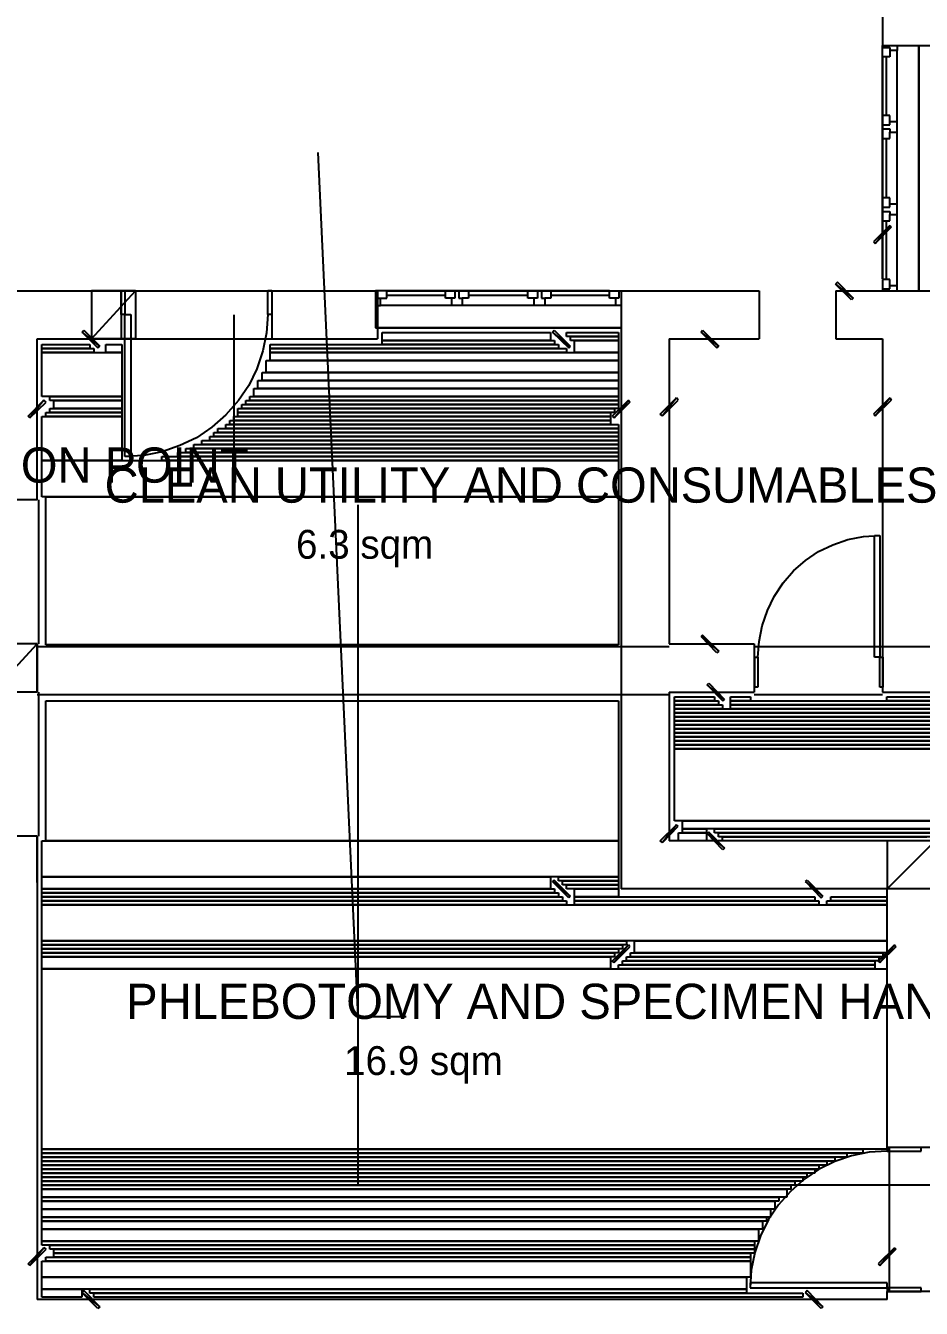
# Model space of a CAD drawing. Header units: millimetres. Extents: x -1419 to 55175, y -17366 to 3110.
# Drawn here: x 3700 to 9290, y -9145 to -1133 of the extents above; entities that cross this region are included whole.
import ezdxf

# ---------------------------------------------------------------- set-up
doc = ezdxf.new("R2010")
doc.units = ezdxf.units.MM
for name, color, linetype in [('COLUMN', 7, 'CONTINUOUS'), ('DOOR-EXISTING', 8, 'CONTINUOUS'), ('DOOR-NEW', 1, 'CONTINUOUS'), ('FLOW-SPECIMEN', 3, 'CONTINUOUS'), ('FLOW-STAFF', 30, 'CONTINUOUS'), ('OPENING-CASED', 4, 'CONTINUOUS'), ('ROOM-AREA', 8, 'CONTINUOUS'), ('ROOM-TEXT', 7, 'CONTINUOUS'), ('WALL-EXISTING', 7, 'CONTINUOUS'), ('ZONE-BOH', 9, 'CONTINUOUS'), ('ZONE-COMMON', 8, 'CONTINUOUS'), ('ZONE-DIAGNOSTICS', 3, 'CONTINUOUS')]:
    doc.layers.add(name, color=color, linetype=linetype)

msp = doc.modelspace()

# ---------------------------------------------------------------- linework, layer by layer
at = {"layer": 'COLUMN'}
for p, q in [((9093, -2381.7), (8991.9, -2482.9)), ((9001.7, -2492.7), (9093, -2381.7)), ((9001.7, -2492.7), (9093, -2381.7)), ((9102.8, -2391.5), (9001.7, -2492.7)), ((9093, -2381.7), (9102.8, -2391.5)), ((8991.9, -2482.9), (9001.7, -2492.7)), ((4110.9, -2789.6), (4110.9, -3089.7)), ((4110.9, -3089.7), (4385, -2789.6)), ((4385, -2789.6), (4110.9, -2789.6)), ((4110.9, -3089.7), (4385, -2789.6)), ((4385, -2789.6), (4385, -3089.7)), ((8766.7, -2734.1), (8753.7, -2747.2)), ((8753.7, -2747.2), (8864.6, -2835.2)), ((8753.7, -2747.2), (8864.6, -2835.2)), ((8854.8, -2845), (8753.7, -2747.2)), ((8864.6, -2835.2), (8766.7, -2734.1)), ((8864.6, -2835.2), (8854.8, -2845)), ((4052.2, -3047.3), (4062, -3034.3)), ((4062, -3034.3), (4163.1, -3135.4)), ((6988.6, -3047.3), (6998.4, -3034.3)), ((6998.4, -3034.3), (7099.5, -3135.4)), ((7915.2, -3047.3), (7925, -3034.3)), ((7925, -3034.3), (8026.1, -3135.4)), ((4163.1, -3135.4), (4052.2, -3047.3)), ((4052.2, -3047.3), (4150.1, -3145.2)), ((4163.1, -3135.4), (4052.2, -3047.3)), ((4385, -3089.7), (4110.9, -3089.7)), ((7099.5, -3135.4), (6988.6, -3047.3)), ((6988.6, -3047.3), (7089.7, -3145.2)), ((7099.5, -3135.4), (6988.6, -3047.3)), ((8026.1, -3135.4), (7915.2, -3047.3)), ((7915.2, -3047.3), (8013.1, -3145.2)), ((8026.1, -3135.4), (7915.2, -3047.3)), ((4150.1, -3145.2), (4163.1, -3135.4)), ((7089.7, -3145.2), (7099.5, -3135.4)), ((8013.1, -3145.2), (8026.1, -3135.4)), ((3716.2, -3572.6), (3814, -3471.5)), ((3814, -3471.5), (3725.9, -3582.4)), ((3814, -3471.5), (3725.9, -3582.4)), ((3725.9, -3582.4), (3827.1, -3484.5)), ((3827.1, -3484.5), (3814, -3471.5)), ((7461.7, -3471.5), (7360.5, -3572.6)), ((7373.6, -3582.4), (7461.7, -3471.5)), ((7373.6, -3582.4), (7461.7, -3471.5)), ((7471.5, -3484.5), (7373.6, -3582.4)), ((7461.7, -3471.5), (7471.5, -3484.5)), ((7660.7, -3559.6), (7761.8, -3458.4)), ((7761.8, -3458.4), (7673.8, -3569.3)), ((7761.8, -3458.4), (7673.8, -3569.3)), ((7673.8, -3569.3), (7771.6, -3471.5)), ((7771.6, -3471.5), (7761.8, -3458.4)), ((9093, -3458.4), (8991.9, -3559.6)), ((9001.7, -3569.3), (9093, -3458.4)), ((9001.7, -3569.3), (9093, -3458.4)), ((9102.8, -3471.5), (9001.7, -3569.3)), ((9093, -3458.4), (9102.8, -3471.5)), ((3725.9, -3582.4), (3716.2, -3572.6)), ((7360.5, -3572.6), (7373.6, -3582.4)), ((7673.8, -3569.3), (7660.7, -3559.6)), ((8991.9, -3559.6), (9001.7, -3569.3)), ((7925, -4939.7), (7915.2, -4949.4)), ((7915.2, -4949.4), (8026.1, -5040.8)), ((7915.2, -4949.4), (8026.1, -5040.8)), ((8013.1, -5050.6), (7915.2, -4949.4)), ((8026.1, -5040.8), (7925, -4939.7)), ((3494.3, -5295.3), (3771.6, -4995.1)), ((3771.6, -4995.1), (3494.3, -4995.1)), ((3494.3, -5295.3), (3771.6, -4995.1)), ((3771.6, -4995.1), (3771.6, -5295.3)), ((8026.1, -5040.8), (8013.1, -5050.6)), ((7954.3, -5249.6), (7964.1, -5239.8)), ((8062, -5341), (7954.3, -5249.6)), ((7954.3, -5249.6), (8052.2, -5350.7)), ((8062, -5341), (7954.3, -5249.6)), ((7964.1, -5239.8), (8062, -5341)), ((3771.6, -5295.3), (3494.3, -5295.3)), ((8052.2, -5350.7), (8062, -5341)), ((7660.7, -6225.1), (7761.8, -6124)), ((7761.8, -6124), (7673.8, -6234.9)), ((7761.8, -6124), (7673.8, -6234.9)), ((7673.8, -6234.9), (7771.6, -6133.8)), ((7771.6, -6133.8), (7761.8, -6124)), ((7673.8, -6234.9), (7660.7, -6225.1)), ((7964.1, -6169.7), (7954.3, -6179.5)), ((7954.3, -6179.5), (8062, -6270.8)), ((7954.3, -6179.5), (8062, -6270.8)), ((8052.2, -6280.6), (7954.3, -6179.5)), ((8062, -6270.8), (7964.1, -6169.7)), ((9076.7, -6225.1), (9076.7, -6525.3)), ((9076.7, -6525.3), (9376.9, -6225.1)), ((9376.9, -6225.1), (9076.7, -6225.1)), ((9076.7, -6525.3), (9376.9, -6225.1)), ((8062, -6270.8), (8052.2, -6280.6)), ((6998.4, -6469.8), (6988.6, -6479.6)), ((6988.6, -6479.6), (7099.5, -6571)), ((6988.6, -6479.6), (7099.5, -6571)), ((7089.7, -6580.8), (6988.6, -6479.6)), ((7099.5, -6571), (6998.4, -6469.8)), ((8567.7, -6479.6), (8577.5, -6469.8)), ((8675.4, -6571), (8567.7, -6479.6)), ((8567.7, -6479.6), (8665.6, -6580.8)), ((8675.4, -6571), (8567.7, -6479.6)), ((8577.5, -6469.8), (8675.4, -6571)), ((9376.9, -6525.3), (9076.7, -6525.3)), ((7099.5, -6571), (7089.7, -6580.8)), ((8665.6, -6580.8), (8675.4, -6571)), ((7360.5, -6975.5), (7461.7, -6874.4)), ((7461.7, -6874.4), (7373.6, -6985.3)), ((7461.7, -6874.4), (7373.6, -6985.3)), ((7373.6, -6985.3), (7471.5, -6887.5)), ((7471.5, -6887.5), (7461.7, -6874.4)), ((9122.4, -6874.4), (9021.2, -6975.5)), ((9031, -6985.3), (9122.4, -6874.4)), ((9031, -6985.3), (9122.4, -6874.4)), ((9132.2, -6887.5), (9031, -6985.3)), ((9122.4, -6874.4), (9132.2, -6887.5)), ((7373.6, -6985.3), (7360.5, -6975.5)), ((9021.2, -6975.5), (9031, -6985.3)), ((3716.2, -8867.9), (3814, -8766.7)), ((3814, -8766.7), (3725.9, -8877.7)), ((3814, -8766.7), (3725.9, -8877.7)), ((3725.9, -8877.7), (3827.1, -8776.5)), ((3827.1, -8776.5), (3814, -8766.7)), ((9122.4, -8766.7), (9021.2, -8867.9)), ((9031, -8877.7), (9122.4, -8766.7)), ((9031, -8877.7), (9122.4, -8766.7)), ((9132.2, -8776.5), (9031, -8877.7)), ((9122.4, -8766.7), (9132.2, -8776.5)), ((3725.9, -8877.7), (3716.2, -8867.9)), ((9021.2, -8867.9), (9031, -8877.7)), ((4062, -9034.3), (4052.2, -9047.3)), ((4052.2, -9047.3), (4163.1, -9135.4)), ((4052.2, -9047.3), (4163.1, -9135.4)), ((4150.1, -9145.2), (4052.2, -9047.3)), ((4163.1, -9135.4), (4062, -9034.3)), ((8577.5, -9034.3), (8567.7, -9047.3)), ((8567.7, -9047.3), (8675.4, -9135.4)), ((8567.7, -9047.3), (8675.4, -9135.4)), ((8665.6, -9145.2), (8567.7, -9047.3)), ((8675.4, -9135.4), (8577.5, -9034.3)), ((4163.1, -9135.4), (4150.1, -9145.2)), ((8675.4, -9135.4), (8665.6, -9145.2))]:
    msp.add_line(p, q, dxfattribs=at)
at = {"layer": 'DOOR-EXISTING'}
for p, q in [((9047.3, -1327.9), (9047.3, -1256.1)), ((9047.3, -1256.1), (9275.7, -1256.1)), ((9047.3, -1269.2), (9093, -1269.2)), ((9093, -1269.2), (9093, -1288.7)), ((9138.7, -1256.1), (9138.7, -1288.7)), ((9275.7, -2097.9), (9275.7, -1256.1)), ((9275.7, -1256.1), (9275.7, -2789.6)), ((9047.3, -1327.9), (9047.3, -2097.9)), ((9047.3, -2714.5), (9047.3, -1327.9)), ((9093, -1327.9), (9047.3, -1327.9)), ((9070.2, -1327.9), (9070.2, -1693.3)), ((9138.7, -1288.7), (9093, -1288.7)), ((9093, -1288.7), (9093, -1327.9)), ((9138.7, -2195.8), (9138.7, -1288.7)), ((9047.3, -1556.3), (9047.3, -2026.1)), ((9093, -1693.3), (9047.3, -1693.3)), ((9047.3, -1693.3), (9047.3, -1765.1)), ((9047.3, -1752), (9093, -1752)), ((9093, -1732.5), (9093, -1693.3)), ((9093, -1752), (9093, -1732.5)), ((9138.7, -1732.5), (9093, -1732.5)), ((9138.7, -1765.1), (9138.7, -1732.5)), ((9047.3, -1765.1), (9047.3, -1836.9)), ((9047.3, -1778.1), (9093, -1778.1)), ((9047.3, -1836.9), (9093, -1836.9)), ((9070.2, -1836.9), (9070.2, -2208.8)), ((9093, -1778.1), (9093, -1797.7)), ((9093, -1836.9), (9093, -1797.7)), ((9093, -1797.7), (9138.7, -1797.7)), ((9138.7, -1797.7), (9138.7, -1765.1)), ((9047.3, -2097.9), (9047.3, -2714.5)), ((9138.7, -2756.9), (9138.7, -2130.5)), ((9275.7, -2789.6), (9275.7, -2097.9)), ((9047.3, -2169.7), (9047.3, -2642.7)), ((9093, -2208.8), (9047.3, -2208.8)), ((9047.3, -2208.8), (9047.3, -2280.6)), ((9093, -2248), (9093, -2208.8)), ((9047.3, -2267.5), (9093, -2267.5)), ((9047.3, -2280.6), (9047.3, -2352.4)), ((9047.3, -2293.6), (9093, -2293.6)), ((9093, -2267.5), (9093, -2248)), ((9138.7, -2248), (9093, -2248)), ((9093, -2293.6), (9093, -2313.2)), ((9093, -2352.4), (9093, -2313.2)), ((9093, -2313.2), (9138.7, -2313.2)), ((9138.7, -2280.6), (9138.7, -2248)), ((9138.7, -2313.2), (9138.7, -2280.6)), ((9047.3, -2352.4), (9093, -2352.4)), ((9070.2, -2352.4), (9070.2, -2717.8)), ((9093, -2717.8), (9047.3, -2717.8)), ((9047.3, -2717.8), (9047.3, -2789.6)), ((9093, -2756.9), (9093, -2717.8)), ((4296.9, -2936.4), (4296.9, -2786.3)), ((4296.9, -2786.3), (4319.7, -2786.3)), ((4319.7, -2786.3), (4319.7, -2936.4)), ((5210.5, -2936.4), (5210.5, -2786.3)), ((5210.5, -2786.3), (5236.6, -2786.3)), ((5236.6, -2786.3), (5236.6, -2936.4)), ((5954.3, -2789.6), (5882.6, -2789.6)), ((5882.6, -2789.6), (5882.6, -3021.2)), ((5895.6, -2789.6), (5895.6, -2835.2)), ((5954.3, -2789.6), (6724.3, -2789.6)), ((7344.2, -2789.6), (5954.3, -2789.6)), ((5954.3, -2835.2), (5954.3, -2789.6)), ((6182.7, -2789.6), (6652.5, -2789.6)), ((6319.8, -2835.2), (6319.8, -2789.6)), ((6319.8, -2789.6), (6391.5, -2789.6)), ((6378.5, -2789.6), (6378.5, -2835.2)), ((6391.5, -2789.6), (6463.3, -2789.6)), ((6404.6, -2789.6), (6404.6, -2835.2)), ((6463.3, -2789.6), (6463.3, -2835.2)), ((6724.3, -2789.6), (7344.2, -2789.6)), ((6796.1, -2789.6), (7269.2, -2789.6)), ((6835.3, -2835.2), (6835.3, -2789.6)), ((6835.3, -2789.6), (6907, -2789.6)), ((6894, -2789.6), (6894, -2835.2)), ((6907, -2789.6), (6978.8, -2789.6)), ((6920.1, -2789.6), (6920.1, -2835.2)), ((6978.8, -2789.6), (6978.8, -2835.2)), ((7344.2, -2835.2), (7344.2, -2789.6)), ((7344.2, -2789.6), (7416, -2789.6)), ((7403, -2789.6), (7403, -2835.2)), ((7416, -2789.6), (7416, -3021.2)), ((9047.3, -2776.5), (9093, -2776.5)), ((9047.3, -2789.6), (9275.7, -2789.6)), ((9138.7, -2756.9), (9093, -2756.9)), ((9093, -2776.5), (9093, -2756.9)), ((9138.7, -2789.6), (9138.7, -2756.9)), ((5882.6, -2880.9), (5915.2, -2880.9)), ((5895.6, -2835.2), (5915.2, -2835.2)), ((5915.2, -2880.9), (5915.2, -2835.2)), ((5915.2, -2835.2), (5954.3, -2835.2)), ((6822.2, -2880.9), (5915.2, -2880.9)), ((5954.3, -2815.7), (6319.8, -2815.7)), ((6358.9, -2835.2), (6319.8, -2835.2)), ((6378.5, -2835.2), (6358.9, -2835.2)), ((6358.9, -2880.9), (6358.9, -2835.2)), ((6391.5, -2880.9), (6358.9, -2880.9)), ((6424.2, -2880.9), (6391.5, -2880.9)), ((6404.6, -2835.2), (6424.2, -2835.2)), ((6463.3, -2835.2), (6424.2, -2835.2)), ((6424.2, -2835.2), (6424.2, -2880.9)), ((6463.3, -2815.7), (6835.3, -2815.7)), ((7383.4, -2880.9), (6756.9, -2880.9)), ((6874.4, -2835.2), (6835.3, -2835.2)), ((6894, -2835.2), (6874.4, -2835.2)), ((6874.4, -2880.9), (6874.4, -2835.2)), ((6907, -2880.9), (6874.4, -2880.9)), ((6939.7, -2880.9), (6907, -2880.9)), ((6920.1, -2835.2), (6939.7, -2835.2)), ((6978.8, -2835.2), (6939.7, -2835.2)), ((6939.7, -2835.2), (6939.7, -2880.9)), ((6978.8, -2815.7), (7344.2, -2815.7)), ((7383.4, -2835.2), (7344.2, -2835.2)), ((7383.4, -2880.9), (7383.4, -2835.2)), ((7403, -2835.2), (7383.4, -2835.2)), ((7416, -2880.9), (7383.4, -2880.9)), ((4319.7, -2936.4), (4296.9, -2936.4)), ((4319.7, -3823.8), (4319.7, -2936.4)), ((4319.7, -2936.4), (4355.6, -2936.4)), ((4355.6, -2936.4), (4355.6, -3823.8)), ((5210.5, -2936.4), (5203.9, -3050.6)), ((5236.6, -2936.4), (5210.5, -2936.4)), ((6724.3, -3021.2), (5882.6, -3021.2)), ((5882.6, -3021.2), (7416, -3021.2)), ((7416, -3021.2), (6724.3, -3021.2)), ((5203.9, -3050.6), (5181.1, -3164.8)), ((5181.1, -3164.8), (5141.9, -3275.7)), ((5141.9, -3275.7), (5093, -3380.1)), ((5093, -3380.1), (5027.7, -3474.7)), ((5027.7, -3474.7), (4949.4, -3562.8)), ((4949.4, -3562.8), (4861.3, -3641.1)), ((4861.3, -3641.1), (4766.7, -3706.4)), ((4662.3, -3755.3), (4551.4, -3794.5)), ((4766.7, -3706.4), (4662.3, -3755.3)), ((4437.2, -3817.3), (4319.7, -3823.8)), ((4355.6, -3823.8), (4319.7, -3823.8)), ((4551.4, -3794.5), (4437.2, -3817.3)), ((8832, -4342.6), (8929.9, -4323)), ((8929.9, -4323), (9031, -4316.5)), ((8998.4, -4316.5), (9031, -4316.5)), ((8998.4, -5076.7), (8998.4, -4316.5)), ((9031, -4316.5), (9031, -5076.7)), ((8649.3, -4417.6), (8737.4, -4375.2)), ((8737.4, -4375.2), (8832, -4342.6)), ((8492.7, -4538.3), (8567.7, -4473.1)), ((8567.7, -4473.1), (8649.3, -4417.6)), ((8427.4, -4613.4), (8492.7, -4538.3)), ((8372, -4698.2), (8427.4, -4613.4)), ((8329.5, -4786.3), (8372, -4698.2)), ((8296.9, -4880.9), (8329.5, -4786.3)), ((8277.3, -4978.8), (8296.9, -4880.9)), ((8270.8, -5076.7), (8277.3, -4978.8)), ((8251.2, -5076.7), (8270.8, -5076.7)), ((8251.2, -5265.9), (8251.2, -5076.7)), ((8270.8, -5076.7), (8270.8, -5265.9)), ((9031, -5076.7), (8998.4, -5076.7)), ((9031, -5265.9), (9031, -5076.7)), ((9031, -5076.7), (9050.6, -5076.7)), ((9050.6, -5076.7), (9050.6, -5265.9)), ((8270.8, -5265.9), (8251.2, -5265.9)), ((9050.6, -5265.9), (9031, -5265.9)), ((8965.8, -8169.7), (8854.8, -8192.5)), ((9076.7, -8163.2), (8965.8, -8169.7)), ((9076.7, -8140.3), (9076.7, -8163.2)), ((9288.8, -8140.3), (9076.7, -8140.3)), ((9076.7, -8163.2), (9288.8, -8163.2)), ((9288.8, -8163.2), (9288.8, -8140.3)), ((8750.4, -8228.4), (8649.3, -8277.3)), ((8854.8, -8192.5), (8750.4, -8228.4)), ((8649.3, -8277.3), (8557.9, -8339.3)), ((8557.9, -8339.3), (8473.1, -8414.4)), ((8473.1, -8414.4), (8398.1, -8499.2)), ((8398.1, -8499.2), (8336.1, -8590.6)), ((8336.1, -8590.6), (8287.1, -8691.7)), ((8287.1, -8691.7), (8251.2, -8796.1)), ((8251.2, -8796.1), (8228.4, -8907)), ((8228.4, -8907), (8221.9, -9018)), ((8221.9, -8985.3), (8221.9, -9018)), ((9076.7, -8985.3), (8221.9, -8985.3)), ((8221.9, -9018), (9076.7, -9018)), ((9076.7, -9018), (9076.7, -8985.3)), ((9288.8, -9018), (9076.7, -9018)), ((9076.7, -9018), (9076.7, -9040.8)), ((9076.7, -9040.8), (9288.8, -9040.8)), ((9288.8, -9040.8), (9288.8, -9018))]:
    msp.add_line(p, q, dxfattribs=at)
at = {"layer": 'DOOR-NEW'}
msp.add_line((5000, -2940), (5000, -3940), dxfattribs=at)
at = {"layer": 'FLOW-SPECIMEN'}
for p, q in [((5775, -7325), (5525, -1925)), ((6075, -7325), (5775, -7325))]:
    msp.add_line(p, q, dxfattribs=at)
at = {"layer": 'FLOW-STAFF'}
for p, q in [((5775, -8375), (5775, -4125)), ((9475, -8375), (5775, -8375))]:
    msp.add_line(p, q, dxfattribs=at)
at = {"layer": 'OPENING-CASED'}
for p, q in [((4296.9, -2790), (5236.6, -2790)), ((4296.9, -3090), (5236.6, -3090)), ((3780, -4094.6), (3780, -4995.1)), ((3771.6, -5010), (7716.2, -5010)), ((8248, -5010), (9347.5, -5010)), ((3771.6, -5310), (7716.2, -5310)), ((3780, -5295.3), (3780, -6195.8)), ((8248, -5310), (9047.3, -5310)), ((9090, -8140.3), (9090, -9040.8))]:
    msp.add_line(p, q, dxfattribs=at)
at = {"layer": 'WALL-EXISTING'}
for p, q in [((9047.3, 0), (9047.3, -1256.1)), ((9047.3, -1256.1), (9347.5, -1256.1)), ((3040.8, -2789.6), (4296.9, -2789.6)), ((4296.9, -2789.6), (4296.9, -3089.7)), ((5236.6, -2789.6), (5895.6, -2789.6)), ((5236.6, -2789.6), (5236.6, -3089.7)), ((5895.6, -2789.6), (5895.6, -3089.7)), ((7416, -2789.6), (7416, -6525.3)), ((7416, -2789.6), (8277.3, -2789.6)), ((8277.3, -2789.6), (8277.3, -3089.7)), ((8757, -2789.6), (8757, -3089.7)), ((8757, -2789.6), (9347.5, -2789.6)), ((3771.6, -3089.7), (4296.9, -3089.7)), ((3771.6, -4094.6), (3771.6, -3089.7)), ((5236.6, -3089.7), (5895.6, -3089.7)), ((7716.2, -3089.7), (7716.2, -4995.1)), ((7716.2, -3089.7), (8277.3, -3089.7)), ((8757, -3089.7), (9047.3, -3089.7)), ((9047.3, -3089.7), (9047.3, -5295.3)), ((3771.6, -4094.6), (3471.5, -4094.6)), ((3771.6, -4995.1), (300.2, -4995.1)), ((3771.6, -4995.1), (3771.6, -5295.3)), ((3771.6, -5295.3), (3771.6, -4995.1)), ((7716.2, -4995.1), (8248, -4995.1)), ((8248, -4995.1), (8248, -5295.3)), ((3771.6, -5295.3), (300.2, -5295.3)), ((7716.2, -5295.3), (7716.2, -6225.1)), ((7716.2, -5295.3), (8248, -5295.3)), ((9047.3, -5295.3), (9928.2, -5295.3)), ((3771.6, -6195.8), (3471.5, -6195.8)), ((3771.6, -6195.8), (3771.6, -9089.7)), ((3771.6, -6486.1), (3771.6, -6195.8)), ((9376.9, -6225.1), (7716.2, -6225.1)), ((9076.7, -6525.3), (7416, -6525.3)), ((9076.7, -8140.3), (9076.7, -6525.3)), ((9376.9, -8140.3), (9076.7, -8140.3)), ((9376.9, -9040.8), (9076.7, -9040.8)), ((9076.7, -9089.7), (9076.7, -9040.8)), ((9076.7, -9089.7), (3771.6, -9089.7))]:
    msp.add_line(p, q, dxfattribs=at)
at = {"layer": 'ZONE-BOH'}
for p, q in [((5925, -3050), (6975, -3050)), ((5925, -3100), (5925, -3050)), ((6975, -3100), (5925, -3100)), ((5925, -3100), (7000, -3100)), ((5925, -3125), (5925, -3100)), ((6975, -3050), (6975, -3100)), ((7000, -3100), (7000, -3125)), ((7075, -3050), (7400, -3050)), ((7075, -3075), (7075, -3050)), ((7400, -3075), (7075, -3075)), ((7100, -3075), (7400, -3075)), ((7100, -3100), (7100, -3075)), ((7400, -3100), (7100, -3100)), ((7125, -3100), (7400, -3100)), ((7125, -3175), (7125, -3100)), ((7400, -3050), (7400, -3075)), ((7400, -3075), (7400, -3100)), ((7400, -3100), (7400, -3175)), ((3800, -3125), (4100, -3125)), ((3800, -3150), (3800, -3125)), ((4100, -3150), (3800, -3150)), ((3800, -3150), (4125, -3150)), ((3800, -3175), (3800, -3150)), ((4125, -3175), (3800, -3175)), ((3800, -3175), (4300, -3175)), ((3800, -3450), (3800, -3175)), ((4100, -3125), (4100, -3150)), ((4125, -3150), (4125, -3175)), ((4200, -3125), (4300, -3125)), ((4200, -3175), (4200, -3125)), ((4300, -3175), (4200, -3175)), ((4300, -3125), (4300, -3175)), ((4300, -3175), (4300, -3450)), ((5225, -3125), (7025, -3125)), ((5225, -3150), (5225, -3125)), ((7025, -3150), (5225, -3150)), ((5225, -3150), (7075, -3150)), ((5225, -3175), (5225, -3150)), ((7075, -3175), (5225, -3175)), ((5225, -3175), (7400, -3175)), ((5225, -3225), (5225, -3175)), ((7000, -3125), (5925, -3125)), ((7025, -3125), (7025, -3150)), ((7075, -3150), (7075, -3175)), ((7400, -3175), (7125, -3175)), ((7400, -3175), (7400, -3225)), ((5200, -3225), (7400, -3225)), ((5200, -3300), (5200, -3225)), ((7400, -3225), (5225, -3225)), ((7400, -3225), (7400, -3300)), ((5150, -3350), (7400, -3350)), ((5150, -3400), (5150, -3350)), ((5175, -3300), (7400, -3300)), ((5175, -3350), (5175, -3300)), ((7400, -3350), (5175, -3350)), ((7400, -3300), (5200, -3300)), ((7400, -3300), (7400, -3350)), ((7400, -3350), (7400, -3400)), ((5125, -3400), (7400, -3400)), ((5125, -3450), (5125, -3400)), ((7400, -3400), (5150, -3400)), ((7400, -3400), (7400, -3450)), ((4300, -3450), (3800, -3450)), ((3850, -3450), (4300, -3450)), ((3850, -3475), (3850, -3450)), ((4300, -3475), (3850, -3475)), ((3850, -3525), (4300, -3525)), ((3850, -3550), (3850, -3525)), ((3875, -3475), (4300, -3475)), ((3875, -3525), (3875, -3475)), ((4300, -3525), (3875, -3525)), ((4300, -3450), (4300, -3475)), ((4300, -3475), (4300, -3525)), ((4300, -3525), (4300, -3550)), ((5025, -3525), (7375, -3525)), ((5025, -3550), (5025, -3525)), ((5050, -3500), (7400, -3500)), ((5050, -3525), (5050, -3500)), ((7400, -3525), (5050, -3525)), ((5075, -3475), (7400, -3475)), ((5075, -3500), (5075, -3475)), ((7400, -3500), (5075, -3500)), ((5100, -3450), (7400, -3450)), ((5100, -3475), (5100, -3450)), ((7400, -3475), (5100, -3475)), ((7400, -3450), (5125, -3450)), ((7375, -3525), (7375, -3550)), ((7400, -3450), (7400, -3475)), ((7400, -3475), (7400, -3500)), ((7400, -3500), (7400, -3525)), ((3800, -3575), (4300, -3575)), ((3800, -3850), (3800, -3575)), ((3825, -3550), (4300, -3550)), ((3825, -3575), (3825, -3550)), ((4300, -3575), (3825, -3575)), ((4300, -3550), (3850, -3550)), ((4300, -3550), (4300, -3575)), ((4300, -3575), (4300, -3850)), ((4975, -3600), (7350, -3600)), ((4975, -3625), (4975, -3600)), ((5000, -3575), (7350, -3575)), ((5000, -3600), (5000, -3575)), ((7350, -3600), (5000, -3600)), ((7375, -3550), (5025, -3550)), ((5025, -3550), (7350, -3550)), ((5025, -3575), (5025, -3550)), ((7350, -3575), (5025, -3575)), ((7350, -3550), (7350, -3575)), ((7350, -3575), (7350, -3600)), ((7350, -3600), (7350, -3625)), ((4875, -3675), (7400, -3675)), ((4875, -3700), (4875, -3675)), ((4900, -3650), (7400, -3650)), ((4900, -3675), (4900, -3650)), ((7400, -3675), (4900, -3675)), ((4950, -3625), (7400, -3625)), ((4950, -3650), (4950, -3625)), ((7400, -3650), (4950, -3650)), ((7350, -3625), (4975, -3625)), ((7400, -3625), (7400, -3650)), ((7400, -3650), (7400, -3675)), ((7400, -3675), (7400, -3700)), ((4750, -3750), (7400, -3750)), ((4750, -3775), (4750, -3750)), ((4800, -3725), (7400, -3725)), ((4800, -3750), (4800, -3725)), ((7400, -3750), (4800, -3750)), ((4850, -3700), (7400, -3700)), ((4850, -3725), (4850, -3700)), ((7400, -3725), (4850, -3725)), ((7400, -3700), (4875, -3700)), ((7400, -3700), (7400, -3725)), ((7400, -3725), (7400, -3750)), ((7400, -3750), (7400, -3775)), ((4550, -3825), (7400, -3825)), ((4550, -3850), (4550, -3825)), ((4650, -3800), (7400, -3800)), ((4650, -3825), (4650, -3800)), ((7400, -3825), (4650, -3825)), ((4700, -3775), (7400, -3775)), ((4700, -3800), (4700, -3775)), ((7400, -3800), (4700, -3800)), ((7400, -3775), (4750, -3775)), ((7400, -3775), (7400, -3800)), ((7400, -3800), (7400, -3825)), ((7400, -3825), (7400, -3850)), ((4300, -3850), (3800, -3850)), ((3800, -3850), (7400, -3850)), ((3800, -4075), (3800, -3850)), ((7400, -3850), (4550, -3850)), ((7400, -3850), (7400, -4075)), ((7400, -4075), (3800, -4075)), ((3825, -4075), (7400, -4075)), ((3825, -5000), (3825, -4075)), ((7400, -4075), (7400, -5000)), ((7400, -5000), (3825, -5000))]:
    msp.add_line(p, q, dxfattribs=at)
at = {"layer": 'ZONE-COMMON'}
for p, q in [((7750, -5325), (8000, -5325)), ((7750, -5350), (7750, -5325)), ((8000, -5350), (7750, -5350)), ((7750, -5350), (8025, -5350)), ((7750, -5375), (7750, -5350)), ((8000, -5325), (8000, -5350)), ((8025, -5350), (8025, -5375)), ((8100, -5325), (8225, -5325)), ((8100, -5350), (8100, -5325)), ((8225, -5350), (8100, -5350)), ((8100, -5350), (9950, -5350)), ((8100, -5375), (8100, -5350)), ((8225, -5325), (8225, -5350)), ((9075, -5325), (9925, -5325)), ((9075, -5350), (9075, -5325)), ((9925, -5350), (9075, -5350)), ((8025, -5375), (7750, -5375)), ((7750, -5375), (8050, -5375)), ((7750, -5400), (7750, -5375)), ((8050, -5400), (7750, -5400)), ((7750, -5400), (10000, -5400)), ((7750, -5425), (7750, -5400)), ((10000, -5425), (7750, -5425)), ((7750, -5425), (10025, -5425)), ((7750, -5450), (7750, -5425)), ((8050, -5375), (8050, -5400)), ((9950, -5375), (8100, -5375)), ((8100, -5375), (9975, -5375)), ((8100, -5400), (8100, -5375)), ((9975, -5400), (8100, -5400)), ((10025, -5450), (7750, -5450)), ((7750, -5450), (10050, -5450)), ((7750, -5475), (7750, -5450)), ((10050, -5475), (7750, -5475)), ((7750, -5475), (10075, -5475)), ((7750, -5500), (7750, -5475)), ((10075, -5500), (7750, -5500)), ((7750, -5500), (10100, -5500)), ((7750, -5525), (7750, -5500)), ((10100, -5525), (7750, -5525)), ((7750, -5525), (10125, -5525)), ((7750, -5550), (7750, -5525)), ((10125, -5550), (7750, -5550)), ((7750, -5550), (10150, -5550)), ((7750, -5575), (7750, -5550)), ((10150, -5575), (7750, -5575)), ((7750, -5575), (10175, -5575)), ((7750, -5600), (7750, -5575)), ((10175, -5600), (7750, -5600)), ((7750, -5600), (10200, -5600)), ((7750, -5625), (7750, -5600)), ((10200, -5625), (7750, -5625)), ((7750, -5625), (10225, -5625)), ((7750, -5650), (7750, -5625)), ((10225, -5650), (7750, -5650)), ((7750, -5650), (10250, -5650)), ((7750, -6100), (7750, -5650)), ((10250, -6100), (7750, -6100)), ((7800, -6100), (9400, -6100)), ((7800, -6150), (7800, -6100)), ((9400, -6150), (7800, -6150)), ((7800, -6150), (7950, -6150)), ((7800, -6175), (7800, -6150)), ((7950, -6150), (7950, -6175)), ((8000, -6150), (9375, -6150)), ((8000, -6175), (8000, -6150)), ((7775, -6175), (7950, -6175)), ((7775, -6225), (7775, -6175)), ((7950, -6225), (7775, -6225)), ((7950, -6175), (7800, -6175)), ((7950, -6175), (7950, -6225)), ((9375, -6175), (8000, -6175)), ((8025, -6175), (9350, -6175)), ((8025, -6200), (8025, -6175)), ((9350, -6200), (8025, -6200)), ((8050, -6200), (9325, -6200)), ((8050, -6225), (8050, -6200)), ((9325, -6225), (8050, -6225))]:
    msp.add_line(p, q, dxfattribs=at)
at = {"layer": 'ZONE-DIAGNOSTICS'}
for p, q in [((3825, -5350), (7400, -5350)), ((3825, -6225), (3825, -5350)), ((7400, -5350), (7400, -6225)), ((3800, -6225), (7400, -6225)), ((3800, -6450), (3800, -6225)), ((7400, -6225), (3825, -6225)), ((7400, -6225), (7400, -6450)), ((7400, -6450), (3800, -6450)), ((3800, -6450), (6975, -6450)), ((3800, -6525), (3800, -6450)), ((6975, -6450), (6975, -6525)), ((7025, -6450), (7400, -6450)), ((7025, -6475), (7025, -6450)), ((7400, -6475), (7025, -6475)), ((7050, -6475), (7400, -6475)), ((7050, -6500), (7050, -6475)), ((7400, -6450), (7400, -6475)), ((7400, -6475), (7400, -6500)), ((6975, -6525), (3800, -6525)), ((3800, -6525), (7000, -6525)), ((3800, -6550), (3800, -6525)), ((7000, -6550), (3800, -6550)), ((3800, -6550), (7025, -6550)), ((3800, -6575), (3800, -6550)), ((7000, -6525), (7000, -6550)), ((7025, -6550), (7025, -6575)), ((7400, -6500), (7050, -6500)), ((7075, -6500), (7400, -6500)), ((7075, -6525), (7075, -6500)), ((7400, -6525), (7075, -6525)), ((7125, -6525), (7400, -6525)), ((7125, -6575), (7125, -6525)), ((7400, -6500), (7400, -6525)), ((7400, -6525), (7400, -6575)), ((7025, -6575), (3800, -6575)), ((3800, -6575), (7050, -6575)), ((3800, -6600), (3800, -6575)), ((7050, -6600), (3800, -6600)), ((3800, -6600), (7075, -6600)), ((3800, -6625), (3800, -6600)), ((7075, -6625), (3800, -6625)), ((3800, -6625), (9075, -6625)), ((3800, -6850), (3800, -6625)), ((7050, -6575), (7050, -6600)), ((7075, -6600), (7075, -6625)), ((7400, -6575), (7125, -6575)), ((7125, -6575), (8625, -6575)), ((7125, -6600), (7125, -6575)), ((8625, -6600), (7125, -6600)), ((7125, -6600), (8650, -6600)), ((7125, -6625), (7125, -6600)), ((8650, -6625), (7125, -6625)), ((8625, -6575), (8625, -6600)), ((8650, -6600), (8650, -6625)), ((8700, -6600), (9075, -6600)), ((8700, -6625), (8700, -6600)), ((9075, -6625), (8700, -6625)), ((8725, -6575), (9075, -6575)), ((8725, -6600), (8725, -6575)), ((9075, -6600), (8725, -6600)), ((9075, -6575), (9075, -6600)), ((9075, -6600), (9075, -6625)), ((9075, -6625), (9075, -6850)), ((9075, -6850), (3800, -6850)), ((3800, -6850), (7450, -6850)), ((3800, -6875), (3800, -6850)), ((7450, -6875), (3800, -6875)), ((3800, -6875), (7425, -6875)), ((3800, -6900), (3800, -6875)), ((7425, -6875), (7425, -6900)), ((7450, -6850), (7450, -6875)), ((7500, -6850), (9075, -6850)), ((7500, -6925), (7500, -6850)), ((9075, -6850), (9075, -6925)), ((3800, -6900), (7400, -6900)), ((3800, -6925), (3800, -6900)), ((7425, -6900), (3800, -6900)), ((7400, -6925), (3800, -6925)), ((3800, -6925), (7375, -6925)), ((3800, -6950), (3800, -6925)), ((7375, -6950), (3800, -6950)), ((3800, -6950), (7350, -6950)), ((3800, -7025), (3800, -6950)), ((7350, -6950), (7350, -7025)), ((7375, -6925), (7375, -6950)), ((7400, -6900), (7400, -6925)), ((7450, -6950), (9025, -6950)), ((7450, -6975), (7450, -6950)), ((7475, -6925), (9050, -6925)), ((7475, -6950), (7475, -6925)), ((9050, -6950), (7475, -6950)), ((9075, -6925), (7500, -6925)), ((9025, -6950), (9025, -6975)), ((9050, -6925), (9050, -6950)), ((3800, -7025), (9075, -7025)), ((3800, -8150), (3800, -7025)), ((7350, -7025), (3800, -7025)), ((7400, -7000), (9000, -7000)), ((7400, -7025), (7400, -7000)), ((9000, -7025), (7400, -7025)), ((7425, -6975), (9000, -6975)), ((7425, -7000), (7425, -6975)), ((9000, -7000), (7425, -7000)), ((9025, -6975), (7450, -6975)), ((9000, -6975), (9000, -7000)), ((9000, -7000), (9000, -7025)), ((9075, -7025), (9075, -8150)), ((9075, -8150), (3800, -8150)), ((3800, -8150), (8925, -8150)), ((3800, -8175), (3800, -8150)), ((8925, -8150), (8925, -8175)), ((8925, -8175), (3800, -8175)), ((3800, -8175), (8825, -8175)), ((3800, -8200), (3800, -8175)), ((8825, -8200), (3800, -8200)), ((3800, -8200), (8750, -8200)), ((3800, -8225), (3800, -8200)), ((8750, -8225), (3800, -8225)), ((3800, -8225), (8700, -8225)), ((3800, -8250), (3800, -8225)), ((8700, -8250), (3800, -8250)), ((3800, -8250), (8650, -8250)), ((3800, -8275), (3800, -8250)), ((8650, -8250), (8650, -8275)), ((8700, -8225), (8700, -8250)), ((8750, -8200), (8750, -8225)), ((8825, -8175), (8825, -8200)), ((8650, -8275), (3800, -8275)), ((3800, -8275), (8625, -8275)), ((3800, -8300), (3800, -8275)), ((8625, -8300), (3800, -8300)), ((3800, -8300), (8575, -8300)), ((3800, -8325), (3800, -8300)), ((8575, -8325), (3800, -8325)), ((3800, -8325), (8550, -8325)), ((3800, -8350), (3800, -8325)), ((8550, -8325), (8550, -8350)), ((8575, -8300), (8575, -8325)), ((8625, -8275), (8625, -8300)), ((8550, -8350), (3800, -8350)), ((3800, -8350), (8500, -8350)), ((3800, -8375), (3800, -8350)), ((8500, -8375), (3800, -8375)), ((3800, -8375), (8475, -8375)), ((3800, -8400), (3800, -8375)), ((8475, -8400), (3800, -8400)), ((3800, -8400), (8450, -8400)), ((3800, -8450), (3800, -8400)), ((8450, -8400), (8450, -8450)), ((8475, -8375), (8475, -8400)), ((8500, -8350), (8500, -8375)), ((8450, -8450), (3800, -8450)), ((3800, -8450), (8400, -8450)), ((3800, -8475), (3800, -8450)), ((8400, -8475), (3800, -8475)), ((3800, -8475), (8375, -8475)), ((3800, -8525), (3800, -8475)), ((8375, -8475), (8375, -8525)), ((8400, -8450), (8400, -8475)), ((8375, -8525), (3800, -8525)), ((3800, -8525), (8350, -8525)), ((3800, -8575), (3800, -8525)), ((8350, -8525), (8350, -8575)), ((8350, -8575), (3800, -8575)), ((3800, -8575), (8325, -8575)), ((3800, -8600), (3800, -8575)), ((8325, -8600), (3800, -8600)), ((3800, -8600), (8300, -8600)), ((3800, -8650), (3800, -8600)), ((8300, -8650), (3800, -8650)), ((3800, -8650), (8275, -8650)), ((3800, -8725), (3800, -8650)), ((8275, -8650), (8275, -8725)), ((8300, -8600), (8300, -8650)), ((8325, -8575), (8325, -8600)), ((8275, -8725), (3800, -8725)), ((3800, -8725), (8250, -8725)), ((3800, -8750), (3800, -8725)), ((8250, -8725), (8250, -8750)), ((8250, -8750), (3800, -8750)), ((3850, -8750), (8250, -8750)), ((3850, -8775), (3850, -8750)), ((8250, -8775), (3850, -8775)), ((3875, -8775), (8250, -8775)), ((3875, -8800), (3875, -8775)), ((8250, -8800), (3875, -8800)), ((3875, -8800), (8225, -8800)), ((3875, -8825), (3875, -8800)), ((8225, -8800), (8225, -8825)), ((8250, -8750), (8250, -8775)), ((8250, -8775), (8250, -8800)), ((3800, -8850), (8225, -8850)), ((3800, -8950), (3800, -8850)), ((3825, -8825), (8225, -8825)), ((3825, -8850), (3825, -8825)), ((8225, -8850), (3825, -8850)), ((8225, -8825), (3875, -8825)), ((8225, -8825), (8225, -8850)), ((8225, -8850), (8225, -8950)), ((8225, -8950), (3800, -8950)), ((3800, -8950), (8200, -8950)), ((3800, -9025), (3800, -8950)), ((8200, -8950), (8200, -9025)), ((8200, -9025), (3800, -9025)), ((3800, -9025), (4050, -9025)), ((3800, -9075), (3800, -9025)), ((4050, -9025), (4050, -9075)), ((4100, -9025), (8200, -9025)), ((4100, -9050), (4100, -9025)), ((8200, -9050), (4100, -9050)), ((4125, -9050), (8550, -9050)), ((4125, -9075), (4125, -9050)), ((8200, -9025), (8200, -9050)), ((8550, -9050), (8550, -9075)), ((4050, -9075), (3800, -9075)), ((8550, -9075), (4125, -9075))]:
    msp.add_line(p, q, dxfattribs=at)

# ---------------------------------------------------------------- texts
at = {"layer": 'ROOM-AREA'}
for s, p in [('6.3 sqm', (5387.5, -4462.5)), ('16.9 sqm', (5687.5, -7687.5))]:
    msp.add_text(s, height=180, dxfattribs=at).set_placement(p)
at = {"layer": 'ROOM-TEXT'}
for s, p in [('MEDICATION COLLECTION POINT', (302.5, -3987.5)), ('CLEAN UTILITY AND CONSUMABLES', (4192.5, -4112.5)), ('PHLEBOTOMY AND SPECIMEN HANDLING', (4327.5, -7337.5))]:
    msp.add_text(s, height=220, dxfattribs=at).set_placement(p)

doc.saveas('drawing.dxf')
